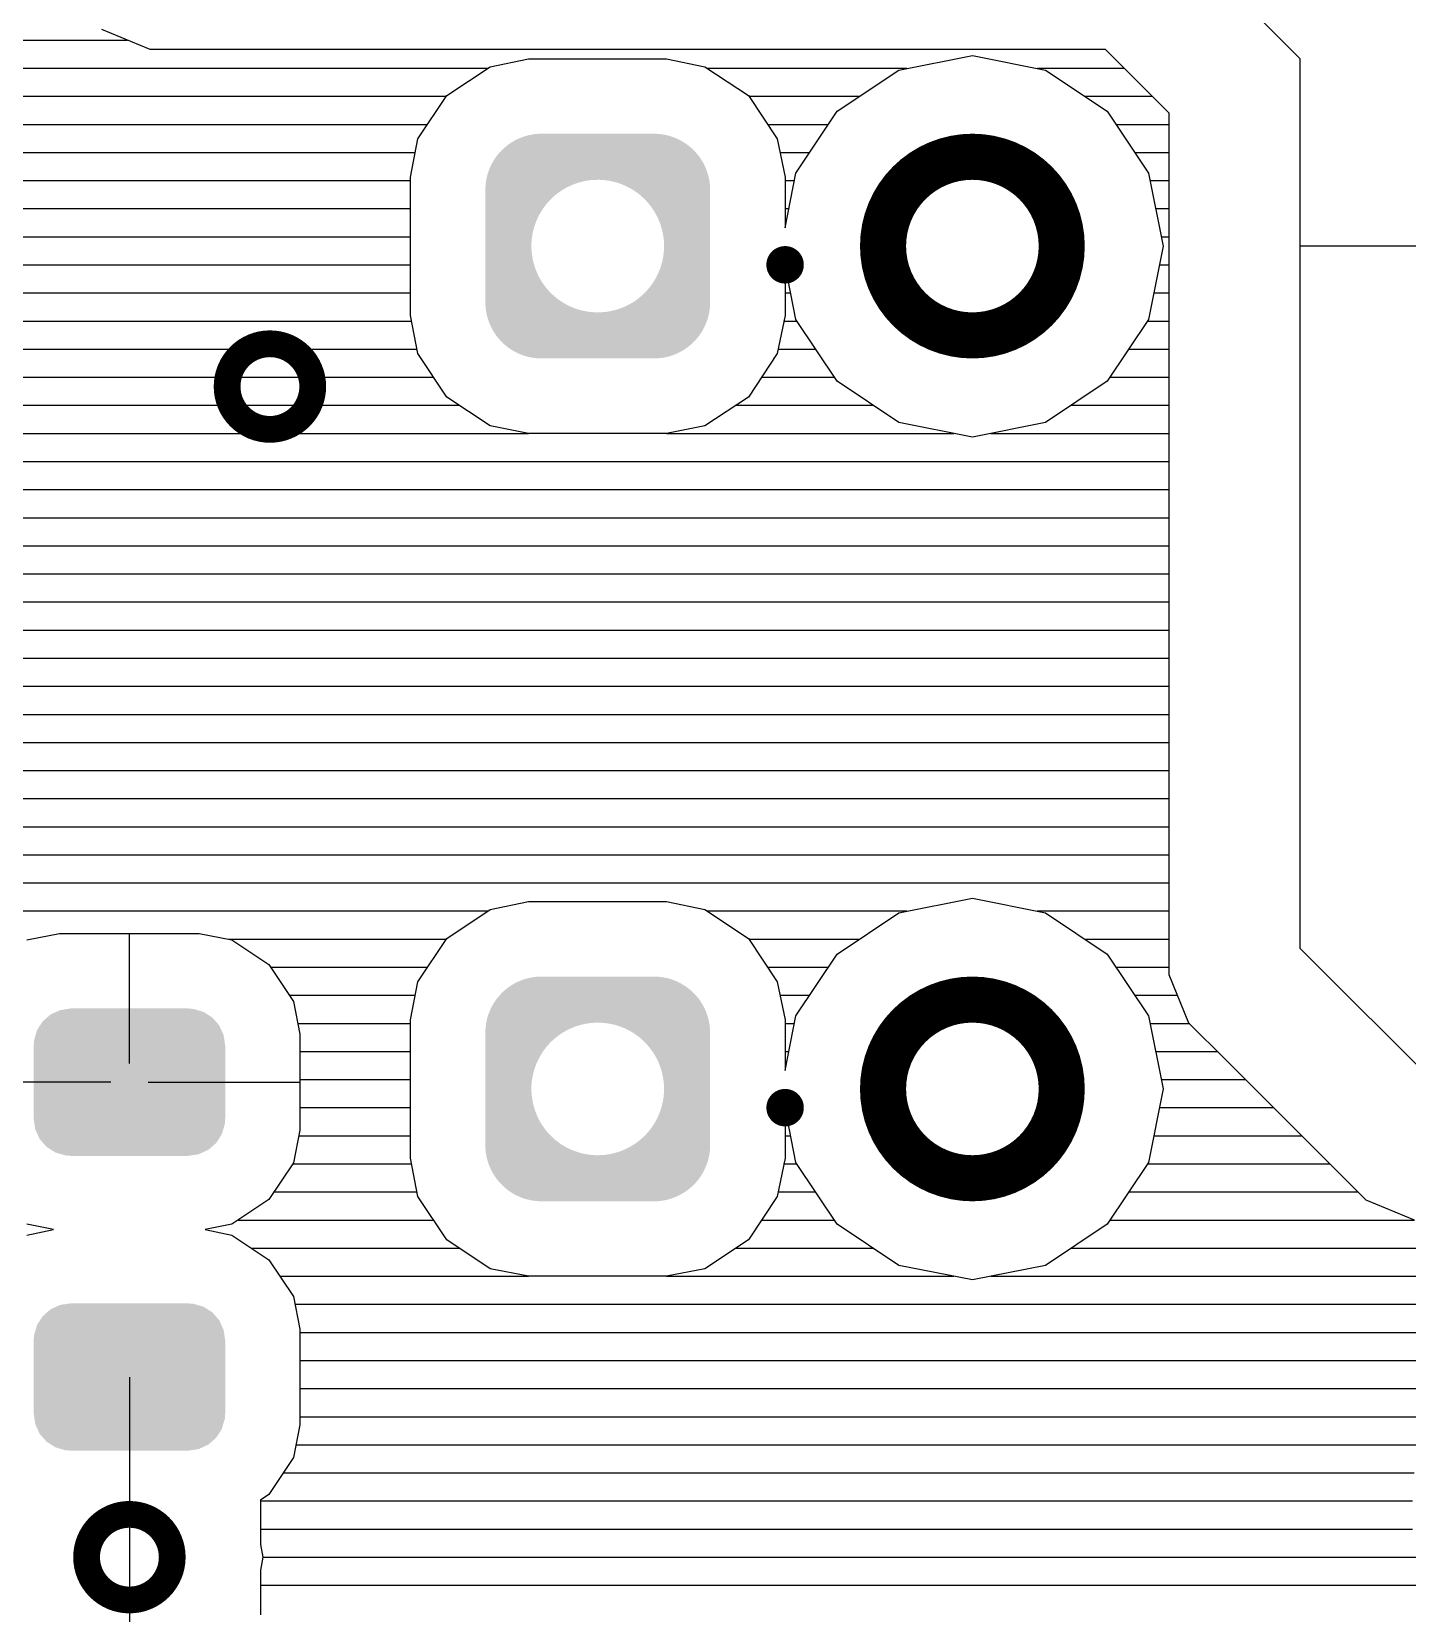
# Model space of a CAD drawing. Extents: x 295 to 953, y 10 to 290.
# Drawn here: x 707.42 to 726.08, y 168.93 to 190.38 of the extents above; entities that cross this region are included whole.
import ezdxf

# ---------------------------------------------------------------- set-up
doc = ezdxf.new("R2010")
doc.units = 0
doc.header["$LTSCALE"] = 5
doc.header["$MEASUREMENT"] = 0
doc.layers.get('0').update_dxf_attribs({"linetype": 'CONTINUOUS', "lineweight": 25})
doc.layers.add('130409_DV-DPH-A6_TOP', color=5, linetype='CONTINUOUS')

msp = doc.modelspace()

# ---------------------------------------------------------------- linework, layer by layer
for points, const_width in [([(718.966, 187.475, 1), (721.389, 187.475, 1)], 0.625), ([(717.511, 187.221, 1), (717.765, 187.221, 1)], 0.254), ([(710.072, 185.57, 1), (711.233, 185.57, 1)], 0.363), ([(718.966, 176.045, 1), (721.389, 176.045, 1)], 0.625), ([(717.511, 175.791, 1), (717.765, 175.791, 1)], 0.254), ([(708.167, 169.695, 1), (709.328, 169.695, 1)], 0.363)]:
    msp.add_lwpolyline(points, format="xyb", close=True, dxfattribs=dict(const_width=const_width))
for points in [[(714.144, 188.974), (714.17, 188.981), (716.053, 188.974), (716.023, 188.981)], [(714.17, 188.981), (714.2, 188.986), (716.023, 188.981), (715.998, 188.986)], [(714.2, 188.986), (714.225, 188.991), (715.998, 188.986), (715.967, 188.991)], [(714.225, 188.991), (714.256, 188.994), (715.967, 188.991), (715.943, 188.994)], [(714.256, 188.994), (714.28, 188.997), (715.943, 188.994), (715.908, 188.997)], [(714.28, 188.997), (714.321, 188.998), (715.908, 188.997), (715.888, 188.998)], [(714.321, 188.998), (714.336, 188.999), (715.888, 188.998), (715.86, 188.999)], [(713.769, 188.745), (713.787, 188.766), (716.427, 188.745), (716.407, 188.766)], [(713.787, 188.766), (713.807, 188.785), (716.407, 188.766), (716.389, 188.785)], [(713.807, 188.785), (713.827, 188.805), (716.389, 188.785), (716.367, 188.805)], [(713.827, 188.805), (713.849, 188.823), (716.367, 188.805), (716.347, 188.823)], [(713.849, 188.823), (713.87, 188.84), (716.347, 188.823), (716.324, 188.84)], [(713.87, 188.84), (713.893, 188.857), (716.324, 188.84), (716.303, 188.857)], [(713.893, 188.857), (713.915, 188.873), (716.303, 188.857), (716.279, 188.873)], [(713.915, 188.873), (713.939, 188.887), (716.279, 188.873), (716.257, 188.887)], [(713.939, 188.887), (713.963, 188.902), (716.257, 188.887), (716.231, 188.902)], [(713.963, 188.902), (713.988, 188.915), (716.231, 188.902), (716.208, 188.915)], [(713.988, 188.915), (714.012, 188.927), (716.208, 188.915), (716.182, 188.927)], [(714.012, 188.927), (714.039, 188.938), (716.182, 188.927), (716.158, 188.938)], [(714.039, 188.938), (714.063, 188.949), (716.158, 188.938), (716.13, 188.949)], [(714.063, 188.949), (714.091, 188.958), (716.13, 188.949), (716.106, 188.958)], [(714.091, 188.958), (714.116, 188.967), (716.106, 188.958), (716.077, 188.967)], [(714.116, 188.967), (714.144, 188.974), (716.077, 188.967), (716.053, 188.974)], [(713.634, 188.535), (713.646, 188.56), (716.56, 188.535), (716.55, 188.56)], [(713.646, 188.56), (713.658, 188.586), (716.55, 188.56), (716.537, 188.586)], [(713.658, 188.586), (713.672, 188.61), (716.537, 188.586), (716.524, 188.61)], [(713.672, 188.61), (713.685, 188.634), (716.524, 188.61), (716.509, 188.634)], [(713.685, 188.634), (713.701, 188.657), (716.509, 188.634), (716.495, 188.657)], [(713.701, 188.657), (713.716, 188.681), (716.495, 188.657), (716.479, 188.681)], [(713.716, 188.681), (713.733, 188.703), (716.479, 188.681), (716.463, 188.703)], [(713.733, 188.703), (713.75, 188.725), (716.463, 188.703), (716.444, 188.725)], [(713.75, 188.725), (713.769, 188.745), (716.444, 188.725), (716.427, 188.745)], [(713.58, 188.331), (713.582, 188.347), (714.822, 188.331), (714.88, 188.347)], [(713.582, 188.347), (713.584, 188.36), (714.88, 188.347), (714.939, 188.36)], [(713.584, 188.36), (713.585, 188.369), (714.939, 188.36), (714.999, 188.369)], [(713.585, 188.369), (713.586, 188.373), (714.999, 188.369), (715.059, 188.373)], [(713.586, 188.376), (713.592, 188.403), (716.608, 188.376), (716.603, 188.403)], [(713.586, 188.374), (713.586, 188.376), (716.609, 188.374), (716.608, 188.376)], [(713.586, 188.373), (713.586, 188.374), (715.059, 188.373), (715.12, 188.374)], [(713.592, 188.403), (713.598, 188.43), (716.603, 188.403), (716.596, 188.43)], [(713.598, 188.43), (713.606, 188.456), (716.596, 188.43), (716.589, 188.456)], [(713.606, 188.456), (713.614, 188.483), (716.589, 188.456), (716.58, 188.483)], [(713.614, 188.483), (713.624, 188.509), (716.58, 188.483), (716.571, 188.509)], [(713.624, 188.509), (713.634, 188.535), (716.571, 188.509), (716.56, 188.535)], [(715.18, 188.37), (715.12, 188.374), (716.609, 188.37), (716.609, 188.374)], [(715.24, 188.363), (715.18, 188.37), (716.611, 188.363), (716.609, 188.37)], [(715.299, 188.351), (715.24, 188.363), (716.613, 188.351), (716.611, 188.363)], [(715.312, 188.348), (715.299, 188.351), (716.613, 188.348), (716.613, 188.351)], [(715.358, 188.336), (715.312, 188.348), (716.615, 188.336), (716.613, 188.348)], [(715.415, 188.316), (715.358, 188.336), (716.617, 188.316), (716.615, 188.336)], [(713.574, 188.265), (713.576, 188.286), (714.669, 188.265), (714.71, 188.286)], [(713.574, 188.258), (713.574, 188.265), (714.656, 188.258), (714.669, 188.265)], [(713.574, 188.237), (713.574, 188.258), (714.621, 188.237), (714.656, 188.258)], [(713.574, 188.227), (713.574, 188.237), (714.604, 188.227), (714.621, 188.237)], [(713.574, 188.192), (713.574, 188.227), (714.555, 188.192), (714.604, 188.227)], [(713.574, 188.154), (713.574, 188.192), (714.508, 188.154), (714.555, 188.192)], [(713.574, 188.113), (713.574, 188.154), (714.464, 188.113), (714.508, 188.154)], [(713.576, 188.286), (713.577, 188.31), (714.71, 188.286), (714.765, 188.31)], [(713.577, 188.31), (713.578, 188.321), (714.765, 188.31), (714.794, 188.321)], [(713.578, 188.321), (713.58, 188.331), (714.794, 188.321), (714.822, 188.331)], [(715.471, 188.293), (715.415, 188.316), (716.619, 188.293), (716.617, 188.316)], [(715.472, 188.293), (715.471, 188.293), (716.62, 188.293), (716.619, 188.293)], [(715.525, 188.266), (715.472, 188.293), (716.62, 188.266), (716.62, 188.293)], [(715.575, 188.237), (715.525, 188.266), (716.622, 188.237), (716.62, 188.266)], [(715.577, 188.236), (715.575, 188.237), (716.622, 188.236), (716.622, 188.237)], [(715.627, 188.202), (715.577, 188.236), (716.622, 188.202), (716.622, 188.236)], [(715.675, 188.165), (715.627, 188.202), (716.622, 188.165), (716.622, 188.202)], [(715.72, 188.124), (715.675, 188.165), (716.622, 188.124), (716.622, 188.165)], [(715.762, 188.081), (715.72, 188.124), (716.622, 188.081), (716.622, 188.124)], [(713.574, 188.069), (713.574, 188.113), (714.422, 188.069), (714.464, 188.113)], [(713.574, 188.022), (713.574, 188.069), (714.384, 188.022), (714.422, 188.069)], [(713.574, 187.973), (713.574, 188.022), (714.349, 187.973), (714.384, 188.022)], [(713.574, 187.921), (713.574, 187.973), (714.317, 187.921), (714.349, 187.973)], [(713.574, 187.868), (713.574, 187.921), (714.289, 187.868), (714.317, 187.921)], [(715.801, 188.035), (715.762, 188.081), (716.622, 188.035), (716.622, 188.081)], [(715.837, 187.986), (715.801, 188.035), (716.622, 187.986), (716.622, 188.035)], [(715.87, 187.936), (715.837, 187.986), (716.622, 187.936), (716.622, 187.986)], [(715.899, 187.883), (715.87, 187.936), (716.622, 187.883), (716.622, 187.936)], [(713.574, 187.813), (713.574, 187.868), (714.264, 187.813), (714.289, 187.868)], [(713.574, 187.756), (713.574, 187.813), (714.243, 187.756), (714.264, 187.813)], [(713.574, 187.698), (713.574, 187.756), (714.226, 187.698), (714.243, 187.756)], [(713.574, 187.639), (713.574, 187.698), (714.213, 187.639), (714.226, 187.698)], [(715.925, 187.828), (715.899, 187.883), (716.622, 187.828), (716.622, 187.883)], [(715.946, 187.772), (715.925, 187.828), (716.622, 187.772), (716.622, 187.828)], [(715.964, 187.714), (715.946, 187.772), (716.622, 187.714), (716.622, 187.772)], [(715.978, 187.655), (715.964, 187.714), (716.622, 187.655), (716.622, 187.714)], [(713.574, 187.579), (713.574, 187.639), (714.204, 187.579), (714.213, 187.639)], [(713.574, 187.519), (713.574, 187.579), (714.199, 187.519), (714.204, 187.579)], [(713.574, 187.475), (713.574, 187.519), (714.198, 187.475), (714.199, 187.519)], [(715.989, 187.596), (715.978, 187.655), (716.622, 187.596), (716.622, 187.655)], [(715.995, 187.535), (715.989, 187.596), (716.622, 187.535), (716.622, 187.596)], [(715.997, 187.475), (715.995, 187.535), (716.622, 187.475), (716.622, 187.535)], [(713.574, 187.415), (713.574, 187.475), (714.2, 187.415), (714.198, 187.475)], [(713.574, 187.354), (713.574, 187.415), (714.207, 187.354), (714.2, 187.415)], [(713.574, 187.295), (713.574, 187.354), (714.217, 187.295), (714.207, 187.354)], [(713.574, 187.236), (713.574, 187.295), (714.231, 187.236), (714.217, 187.295)], [(715.969, 187.252), (715.982, 187.311), (716.622, 187.252), (716.622, 187.311)], [(715.982, 187.311), (715.991, 187.371), (716.622, 187.311), (716.622, 187.371)], [(715.991, 187.371), (715.996, 187.431), (716.622, 187.371), (716.622, 187.431)], [(715.996, 187.431), (715.997, 187.475), (716.622, 187.431), (716.622, 187.475)], [(713.574, 187.178), (713.574, 187.236), (714.249, 187.178), (714.231, 187.236)], [(713.574, 187.122), (713.574, 187.178), (714.271, 187.122), (714.249, 187.178)], [(713.574, 187.067), (713.574, 187.122), (714.296, 187.067), (714.271, 187.122)], [(713.574, 187.014), (713.574, 187.067), (714.325, 187.014), (714.296, 187.067)], [(715.878, 187.029), (715.906, 187.082), (716.622, 187.029), (716.622, 187.082)], [(715.906, 187.082), (715.931, 187.137), (716.622, 187.082), (716.622, 187.137)], [(715.931, 187.137), (715.952, 187.194), (716.622, 187.137), (716.622, 187.194)], [(715.952, 187.194), (715.969, 187.252), (716.622, 187.194), (716.622, 187.252)], [(713.574, 186.964), (713.574, 187.014), (714.358, 186.964), (714.325, 187.014)], [(713.574, 186.915), (713.574, 186.964), (714.394, 186.915), (714.358, 186.964)], [(713.574, 186.869), (713.574, 186.915), (714.433, 186.869), (714.394, 186.915)], [(713.574, 186.826), (713.574, 186.869), (714.475, 186.826), (714.433, 186.869)], [(715.687, 186.796), (715.731, 186.837), (716.622, 186.796), (716.622, 186.837)], [(715.731, 186.837), (715.773, 186.881), (716.622, 186.837), (716.622, 186.881)], [(715.773, 186.881), (715.811, 186.928), (716.622, 186.881), (716.622, 186.928)], [(715.811, 186.928), (715.846, 186.977), (716.622, 186.928), (716.622, 186.977)], [(715.846, 186.977), (715.878, 187.029), (716.622, 186.977), (716.622, 187.029)], [(713.574, 186.785), (713.574, 186.826), (714.521, 186.785), (714.475, 186.826)], [(713.574, 186.748), (713.574, 186.785), (714.568, 186.748), (714.521, 186.785)], [(713.574, 186.714), (713.574, 186.748), (714.618, 186.714), (714.568, 186.748)], [(713.574, 186.713), (713.574, 186.714), (714.62, 186.713), (714.618, 186.714)], [(713.575, 186.684), (713.574, 186.713), (714.67, 186.684), (714.62, 186.713)], [(713.576, 186.657), (713.575, 186.684), (714.723, 186.657), (714.67, 186.684)], [(713.578, 186.634), (713.576, 186.657), (714.78, 186.634), (714.724, 186.657)], [(713.576, 186.657), (713.576, 186.657), (714.724, 186.657), (714.723, 186.657)], [(713.58, 186.614), (713.578, 186.634), (714.838, 186.614), (714.78, 186.634)], [(715.315, 186.603), (715.373, 186.619), (716.613, 186.603), (716.615, 186.619)], [(715.373, 186.619), (715.401, 186.629), (716.615, 186.619), (716.617, 186.629)], [(715.401, 186.629), (715.43, 186.64), (716.617, 186.629), (716.618, 186.64)], [(715.43, 186.64), (715.486, 186.664), (716.618, 186.64), (716.619, 186.664)], [(715.486, 186.664), (715.526, 186.685), (716.619, 186.664), (716.621, 186.685)], [(715.526, 186.685), (715.539, 186.692), (716.621, 186.685), (716.621, 186.692)], [(715.539, 186.692), (715.574, 186.713), (716.621, 186.692), (716.622, 186.713)], [(715.574, 186.713), (715.591, 186.723), (716.622, 186.713), (716.622, 186.723)], [(715.591, 186.723), (715.64, 186.758), (716.622, 186.723), (716.622, 186.758)], [(715.64, 186.758), (715.687, 186.796), (716.622, 186.758), (716.622, 186.796)], [(713.582, 186.602), (713.58, 186.614), (714.883, 186.602), (714.838, 186.614)], [(713.582, 186.599), (713.582, 186.602), (714.896, 186.599), (714.883, 186.602)], [(713.584, 186.587), (713.582, 186.599), (714.955, 186.587), (714.896, 186.599)], [(713.586, 186.58), (713.584, 186.587), (715.015, 186.58), (714.955, 186.587)], [(713.586, 186.576), (713.586, 186.58), (715.076, 186.576), (715.015, 186.58)], [(713.587, 186.574), (713.586, 186.576), (716.609, 186.574), (716.609, 186.576)], [(713.592, 186.547), (713.587, 186.574), (716.603, 186.547), (716.609, 186.574)], [(713.599, 186.52), (713.592, 186.547), (716.597, 186.52), (716.603, 186.547)], [(713.606, 186.494), (713.599, 186.52), (716.589, 186.494), (716.597, 186.52)], [(713.615, 186.467), (713.606, 186.494), (716.581, 186.467), (716.589, 186.494)], [(713.624, 186.441), (713.615, 186.467), (716.571, 186.441), (716.581, 186.467)], [(713.635, 186.415), (713.624, 186.441), (716.561, 186.415), (716.571, 186.441)], [(713.646, 186.39), (713.635, 186.415), (716.549, 186.39), (716.561, 186.415)], [(715.076, 186.576), (715.136, 186.577), (716.609, 186.576), (716.609, 186.577)], [(715.136, 186.577), (715.196, 186.581), (716.609, 186.577), (716.61, 186.581)], [(715.196, 186.581), (715.256, 186.59), (716.61, 186.581), (716.611, 186.59)], [(715.256, 186.59), (715.315, 186.603), (716.611, 186.59), (716.613, 186.603)], [(713.659, 186.364), (713.646, 186.39), (716.537, 186.364), (716.549, 186.39)], [(713.671, 186.34), (713.659, 186.364), (716.524, 186.34), (716.537, 186.364)], [(713.686, 186.316), (713.671, 186.34), (716.51, 186.316), (716.524, 186.34)], [(713.7, 186.293), (713.686, 186.316), (716.495, 186.293), (716.51, 186.316)], [(713.717, 186.269), (713.7, 186.293), (716.479, 186.269), (716.495, 186.293)], [(713.732, 186.247), (713.717, 186.269), (716.462, 186.247), (716.479, 186.269)], [(713.751, 186.225), (713.732, 186.247), (716.445, 186.225), (716.462, 186.247)], [(713.768, 186.205), (713.751, 186.225), (716.427, 186.205), (716.445, 186.225)], [(713.788, 186.184), (713.768, 186.205), (716.408, 186.184), (716.427, 186.205)], [(713.807, 186.165), (713.788, 186.184), (716.388, 186.165), (716.408, 186.184)], [(713.828, 186.145), (713.807, 186.165), (716.368, 186.145), (716.388, 186.165)], [(713.848, 186.127), (713.828, 186.145), (716.346, 186.127), (716.368, 186.145)], [(713.871, 186.11), (713.848, 186.127), (716.325, 186.11), (716.346, 186.127)], [(713.892, 186.093), (713.871, 186.11), (716.302, 186.093), (716.325, 186.11)], [(713.916, 186.077), (713.892, 186.093), (716.28, 186.077), (716.302, 186.093)], [(713.938, 186.063), (713.916, 186.077), (716.256, 186.063), (716.28, 186.077)], [(713.964, 186.048), (713.938, 186.063), (716.232, 186.048), (716.256, 186.063)], [(713.987, 186.035), (713.964, 186.048), (716.207, 186.035), (716.232, 186.048)], [(714.013, 186.023), (713.987, 186.035), (716.183, 186.023), (716.207, 186.035)], [(714.037, 186.012), (714.013, 186.023), (716.157, 186.012), (716.183, 186.023)], [(714.065, 186.001), (714.037, 186.012), (716.132, 186.001), (716.157, 186.012)], [(714.089, 185.992), (714.065, 186.001), (716.104, 185.992), (716.132, 186.001)], [(714.118, 185.983), (714.089, 185.992), (716.079, 185.983), (716.104, 185.992)], [(714.142, 185.976), (714.118, 185.983), (716.051, 185.976), (716.079, 185.983)], [(714.172, 185.969), (714.142, 185.976), (716.025, 185.969), (716.051, 185.976)], [(714.197, 185.964), (714.172, 185.969), (715.996, 185.964), (716.025, 185.969)], [(714.228, 185.959), (714.197, 185.964), (715.97, 185.959), (715.996, 185.964)], [(714.252, 185.956), (714.228, 185.959), (715.939, 185.956), (715.97, 185.959)], [(714.287, 185.953), (714.252, 185.956), (715.915, 185.953), (715.939, 185.956)], [(714.307, 185.952), (714.287, 185.953), (715.874, 185.952), (715.915, 185.953)], [(714.336, 185.951), (714.307, 185.952), (715.86, 185.951), (715.874, 185.952)], [(713.849, 177.393), (713.87, 177.41), (716.347, 177.393), (716.324, 177.41)], [(713.87, 177.41), (713.893, 177.427), (716.324, 177.41), (716.303, 177.427)], [(713.893, 177.427), (713.915, 177.443), (716.303, 177.427), (716.279, 177.443)], [(713.915, 177.443), (713.939, 177.457), (716.279, 177.443), (716.257, 177.457)], [(713.939, 177.457), (713.963, 177.472), (716.257, 177.457), (716.231, 177.472)], [(713.963, 177.472), (713.988, 177.485), (716.231, 177.472), (716.208, 177.485)], [(713.988, 177.485), (714.012, 177.497), (716.208, 177.485), (716.182, 177.497)], [(714.012, 177.497), (714.039, 177.508), (716.182, 177.497), (716.158, 177.508)], [(714.039, 177.508), (714.063, 177.519), (716.158, 177.508), (716.13, 177.519)], [(714.063, 177.519), (714.091, 177.528), (716.13, 177.519), (716.106, 177.528)], [(714.091, 177.528), (714.116, 177.537), (716.106, 177.528), (716.077, 177.537)], [(714.116, 177.537), (714.144, 177.544), (716.077, 177.537), (716.053, 177.544)], [(714.144, 177.544), (714.17, 177.551), (716.053, 177.544), (716.023, 177.551)], [(714.17, 177.551), (714.2, 177.556), (716.023, 177.551), (715.998, 177.556)], [(714.2, 177.556), (714.225, 177.561), (715.998, 177.556), (715.967, 177.561)], [(714.225, 177.561), (714.256, 177.564), (715.967, 177.561), (715.943, 177.564)], [(714.256, 177.564), (714.28, 177.567), (715.943, 177.564), (715.908, 177.567)], [(714.28, 177.567), (714.321, 177.568), (715.908, 177.567), (715.888, 177.568)], [(714.321, 177.568), (714.336, 177.569), (715.888, 177.568), (715.86, 177.569)], [(713.658, 177.156), (713.672, 177.18), (716.537, 177.156), (716.524, 177.18)], [(713.672, 177.18), (713.685, 177.204), (716.524, 177.18), (716.509, 177.204)], [(713.685, 177.204), (713.701, 177.227), (716.509, 177.204), (716.495, 177.227)], [(713.701, 177.227), (713.716, 177.251), (716.495, 177.227), (716.479, 177.251)], [(713.716, 177.251), (713.733, 177.273), (716.479, 177.251), (716.463, 177.273)], [(713.733, 177.273), (713.75, 177.295), (716.463, 177.273), (716.444, 177.295)], [(713.75, 177.295), (713.769, 177.315), (716.444, 177.295), (716.427, 177.315)], [(713.769, 177.315), (713.787, 177.336), (716.427, 177.315), (716.407, 177.336)], [(713.787, 177.336), (713.807, 177.355), (716.407, 177.336), (716.389, 177.355)], [(713.807, 177.355), (713.827, 177.375), (716.389, 177.355), (716.367, 177.375)], [(713.827, 177.375), (713.849, 177.393), (716.367, 177.375), (716.347, 177.393)], [(707.571, 176.96), (707.632, 177.014), (709.918, 176.96), (709.871, 177.014)], [(707.632, 177.014), (707.678, 177.054), (709.871, 177.014), (709.808, 177.054)], [(707.678, 177.054), (707.756, 177.09), (709.808, 177.054), (709.751, 177.09)], [(707.756, 177.09), (707.807, 177.113), (709.751, 177.09), (709.67, 177.113)], [(707.807, 177.113), (707.915, 177.13), (709.67, 177.113), (709.614, 177.13)], [(707.915, 177.13), (707.947, 177.134), (709.614, 177.13), (709.548, 177.134)], [(707.947, 177.134), (707.947, 177.137), (709.548, 177.134), (709.548, 177.137)], [(713.586, 176.946), (713.592, 176.973), (716.608, 176.946), (716.603, 176.973)], [(713.592, 176.973), (713.598, 177), (716.603, 176.973), (716.596, 177)], [(713.598, 177), (713.606, 177.026), (716.596, 177), (716.589, 177.026)], [(713.606, 177.026), (713.614, 177.053), (716.589, 177.026), (716.58, 177.053)], [(713.614, 177.053), (713.624, 177.079), (716.58, 177.053), (716.571, 177.079)], [(713.624, 177.079), (713.634, 177.105), (716.571, 177.079), (716.56, 177.105)], [(713.634, 177.105), (713.646, 177.13), (716.56, 177.105), (716.55, 177.13)], [(713.646, 177.13), (713.658, 177.156), (716.55, 177.13), (716.537, 177.156)], [(707.454, 176.704), (707.476, 176.777), (710.036, 176.704), (710.024, 176.777)], [(707.476, 176.777), (707.494, 176.84), (710.024, 176.777), (709.995, 176.84)], [(707.494, 176.84), (707.536, 176.907), (709.995, 176.84), (709.965, 176.907)], [(707.536, 176.907), (707.571, 176.96), (709.965, 176.907), (709.918, 176.96)], [(713.574, 176.835), (713.576, 176.856), (714.669, 176.835), (714.71, 176.856)], [(713.574, 176.828), (713.574, 176.835), (714.656, 176.828), (714.669, 176.835)], [(713.574, 176.807), (713.574, 176.828), (714.621, 176.807), (714.656, 176.828)], [(713.574, 176.797), (713.574, 176.807), (714.604, 176.797), (714.621, 176.807)], [(713.574, 176.762), (713.574, 176.797), (714.555, 176.762), (714.604, 176.797)], [(713.574, 176.724), (713.574, 176.762), (714.508, 176.724), (714.555, 176.762)], [(713.576, 176.856), (713.577, 176.88), (714.71, 176.856), (714.765, 176.88)], [(713.577, 176.88), (713.578, 176.891), (714.765, 176.88), (714.794, 176.891)], [(713.578, 176.891), (713.58, 176.901), (714.794, 176.891), (714.822, 176.901)], [(713.58, 176.901), (713.582, 176.917), (714.822, 176.901), (714.88, 176.917)], [(713.582, 176.917), (713.584, 176.93), (714.88, 176.917), (714.939, 176.93)], [(713.584, 176.93), (713.585, 176.939), (714.939, 176.93), (714.999, 176.939)], [(713.585, 176.939), (713.586, 176.943), (714.999, 176.939), (715.059, 176.943)], [(713.586, 176.944), (713.586, 176.946), (716.609, 176.944), (716.608, 176.946)], [(713.586, 176.943), (713.586, 176.944), (715.059, 176.943), (715.12, 176.944)], [(715.18, 176.94), (715.12, 176.944), (716.609, 176.94), (716.609, 176.944)], [(715.24, 176.933), (715.18, 176.94), (716.611, 176.933), (716.609, 176.94)], [(715.299, 176.921), (715.24, 176.933), (716.613, 176.921), (716.611, 176.933)], [(715.312, 176.918), (715.299, 176.921), (716.613, 176.918), (716.613, 176.921)], [(715.358, 176.906), (715.312, 176.918), (716.615, 176.906), (716.613, 176.918)], [(715.415, 176.886), (715.358, 176.906), (716.617, 176.886), (716.615, 176.906)], [(715.471, 176.863), (715.415, 176.886), (716.619, 176.863), (716.617, 176.886)], [(715.472, 176.863), (715.471, 176.863), (716.62, 176.863), (716.619, 176.863)], [(715.525, 176.836), (715.472, 176.863), (716.62, 176.836), (716.62, 176.863)], [(715.575, 176.807), (715.525, 176.836), (716.622, 176.807), (716.62, 176.836)], [(715.577, 176.806), (715.575, 176.807), (716.622, 176.806), (716.622, 176.807)], [(715.627, 176.772), (715.577, 176.806), (716.622, 176.772), (716.622, 176.806)], [(715.675, 176.735), (715.627, 176.772), (716.622, 176.735), (716.622, 176.772)], [(707.447, 175.636), (707.447, 176.637), (710.048, 175.636), (710.048, 176.637)], [(707.45, 176.637), (707.454, 176.704), (710.045, 176.637), (710.036, 176.704)], [(713.574, 176.683), (713.574, 176.724), (714.464, 176.683), (714.508, 176.724)], [(713.574, 176.639), (713.574, 176.683), (714.422, 176.639), (714.464, 176.683)], [(713.574, 176.592), (713.574, 176.639), (714.384, 176.592), (714.422, 176.639)], [(713.574, 176.543), (713.574, 176.592), (714.349, 176.543), (714.384, 176.592)], [(713.574, 176.491), (713.574, 176.543), (714.317, 176.491), (714.349, 176.543)], [(715.72, 176.694), (715.675, 176.735), (716.622, 176.694), (716.622, 176.735)], [(715.762, 176.651), (715.72, 176.694), (716.622, 176.651), (716.622, 176.694)], [(715.801, 176.605), (715.762, 176.651), (716.622, 176.605), (716.622, 176.651)], [(715.837, 176.556), (715.801, 176.605), (716.622, 176.556), (716.622, 176.605)], [(715.87, 176.506), (715.837, 176.556), (716.622, 176.506), (716.622, 176.556)], [(713.574, 176.438), (713.574, 176.491), (714.289, 176.438), (714.317, 176.491)], [(713.574, 176.383), (713.574, 176.438), (714.264, 176.383), (714.289, 176.438)], [(713.574, 176.326), (713.574, 176.383), (714.243, 176.326), (714.264, 176.383)], [(713.574, 176.268), (713.574, 176.326), (714.226, 176.268), (714.243, 176.326)], [(715.899, 176.453), (715.87, 176.506), (716.622, 176.453), (716.622, 176.506)], [(715.925, 176.398), (715.899, 176.453), (716.622, 176.398), (716.622, 176.453)], [(715.946, 176.342), (715.925, 176.398), (716.622, 176.342), (716.622, 176.398)], [(715.964, 176.284), (715.946, 176.342), (716.622, 176.284), (716.622, 176.342)], [(713.574, 176.209), (713.574, 176.268), (714.213, 176.209), (714.226, 176.268)], [(713.574, 176.149), (713.574, 176.209), (714.204, 176.149), (714.213, 176.209)], [(713.574, 176.089), (713.574, 176.149), (714.199, 176.089), (714.204, 176.149)], [(715.978, 176.225), (715.964, 176.284), (716.622, 176.225), (716.622, 176.284)], [(715.989, 176.166), (715.978, 176.225), (716.622, 176.166), (716.622, 176.225)], [(715.995, 176.105), (715.989, 176.166), (716.622, 176.105), (716.622, 176.166)], [(713.574, 176.045), (713.574, 176.089), (714.198, 176.045), (714.199, 176.089)], [(713.574, 175.985), (713.574, 176.045), (714.2, 175.985), (714.198, 176.045)], [(713.574, 175.924), (713.574, 175.985), (714.207, 175.924), (714.2, 175.985)], [(713.574, 175.865), (713.574, 175.924), (714.217, 175.865), (714.207, 175.924)], [(715.982, 175.881), (715.991, 175.941), (716.622, 175.881), (716.622, 175.941)], [(715.991, 175.941), (715.996, 176.001), (716.622, 175.941), (716.622, 176.001)], [(715.997, 176.045), (715.995, 176.105), (716.622, 176.045), (716.622, 176.105)], [(715.996, 176.001), (715.997, 176.045), (716.622, 176.001), (716.622, 176.045)], [(713.574, 175.806), (713.574, 175.865), (714.231, 175.806), (714.217, 175.865)], [(713.574, 175.748), (713.574, 175.806), (714.249, 175.748), (714.231, 175.806)], [(713.574, 175.692), (713.574, 175.748), (714.271, 175.692), (714.249, 175.748)], [(713.574, 175.637), (713.574, 175.692), (714.296, 175.637), (714.271, 175.692)], [(715.906, 175.652), (715.931, 175.707), (716.622, 175.652), (716.622, 175.707)], [(715.931, 175.707), (715.952, 175.764), (716.622, 175.707), (716.622, 175.764)], [(715.952, 175.764), (715.969, 175.822), (716.622, 175.764), (716.622, 175.822)], [(715.969, 175.822), (715.982, 175.881), (716.622, 175.822), (716.622, 175.881)], [(707.46, 175.569), (707.45, 175.636), (710.041, 175.569), (710.045, 175.636)], [(707.471, 175.495), (707.46, 175.569), (710.019, 175.495), (710.041, 175.569)], [(707.5, 175.433), (707.471, 175.495), (710.001, 175.433), (710.019, 175.495)], [(713.574, 175.584), (713.574, 175.637), (714.325, 175.584), (714.296, 175.637)], [(713.574, 175.534), (713.574, 175.584), (714.358, 175.534), (714.325, 175.584)], [(713.574, 175.485), (713.574, 175.534), (714.394, 175.485), (714.358, 175.534)], [(713.574, 175.439), (713.574, 175.485), (714.433, 175.439), (714.394, 175.485)], [(715.773, 175.451), (715.811, 175.498), (716.622, 175.451), (716.622, 175.498)], [(715.811, 175.498), (715.846, 175.547), (716.622, 175.498), (716.622, 175.547)], [(715.846, 175.547), (715.878, 175.599), (716.622, 175.547), (716.622, 175.599)], [(715.878, 175.599), (715.906, 175.652), (716.622, 175.599), (716.622, 175.652)], [(707.53, 175.366), (707.5, 175.433), (709.959, 175.366), (710.001, 175.433)], [(707.577, 175.313), (707.53, 175.366), (709.925, 175.313), (709.959, 175.366)], [(707.624, 175.259), (707.577, 175.313), (709.863, 175.259), (709.925, 175.313)], [(707.687, 175.219), (707.624, 175.259), (709.817, 175.219), (709.863, 175.259)], [(713.574, 175.396), (713.574, 175.439), (714.475, 175.396), (714.433, 175.439)], [(713.574, 175.355), (713.574, 175.396), (714.521, 175.355), (714.475, 175.396)], [(713.574, 175.318), (713.574, 175.355), (714.568, 175.318), (714.521, 175.355)], [(713.574, 175.284), (713.574, 175.318), (714.618, 175.284), (714.568, 175.318)], [(713.574, 175.283), (713.574, 175.284), (714.62, 175.283), (714.618, 175.284)], [(713.575, 175.254), (713.574, 175.283), (714.67, 175.254), (714.62, 175.283)], [(713.576, 175.227), (713.575, 175.254), (714.723, 175.227), (714.67, 175.254)], [(715.486, 175.234), (715.526, 175.255), (716.619, 175.234), (716.621, 175.255)], [(715.526, 175.255), (715.539, 175.262), (716.621, 175.255), (716.621, 175.262)], [(715.539, 175.262), (715.574, 175.283), (716.621, 175.262), (716.622, 175.283)], [(715.574, 175.283), (715.591, 175.293), (716.622, 175.283), (716.622, 175.293)], [(715.591, 175.293), (715.64, 175.328), (716.622, 175.293), (716.622, 175.328)], [(715.64, 175.328), (715.687, 175.366), (716.622, 175.328), (716.622, 175.366)], [(715.687, 175.366), (715.731, 175.407), (716.622, 175.366), (716.622, 175.407)], [(715.731, 175.407), (715.773, 175.451), (716.622, 175.407), (716.622, 175.451)], [(707.744, 175.183), (707.687, 175.219), (709.739, 175.183), (709.817, 175.219)], [(707.825, 175.159), (707.744, 175.183), (709.688, 175.159), (709.739, 175.183)], [(707.881, 175.143), (707.825, 175.159), (709.58, 175.143), (709.688, 175.159)], [(707.947, 175.139), (707.881, 175.143), (709.548, 175.139), (709.58, 175.143)], [(707.947, 175.136), (707.947, 175.139), (709.548, 175.136), (709.548, 175.139)], [(713.578, 175.204), (713.576, 175.227), (714.78, 175.204), (714.724, 175.227)], [(713.576, 175.227), (713.576, 175.227), (714.724, 175.227), (714.723, 175.227)], [(713.58, 175.184), (713.578, 175.204), (714.838, 175.184), (714.78, 175.204)], [(713.582, 175.172), (713.58, 175.184), (714.883, 175.172), (714.838, 175.184)], [(713.582, 175.169), (713.582, 175.172), (714.896, 175.169), (714.883, 175.172)], [(713.584, 175.157), (713.582, 175.169), (714.955, 175.157), (714.896, 175.169)], [(713.586, 175.15), (713.584, 175.157), (715.015, 175.15), (714.955, 175.157)], [(713.586, 175.146), (713.586, 175.15), (715.076, 175.146), (715.015, 175.15)], [(713.587, 175.144), (713.586, 175.146), (716.609, 175.144), (716.609, 175.146)], [(713.592, 175.117), (713.587, 175.144), (716.603, 175.117), (716.609, 175.144)], [(713.599, 175.09), (713.592, 175.117), (716.597, 175.09), (716.603, 175.117)], [(713.606, 175.064), (713.599, 175.09), (716.589, 175.064), (716.597, 175.09)], [(713.615, 175.037), (713.606, 175.064), (716.581, 175.037), (716.589, 175.064)], [(713.624, 175.011), (713.615, 175.037), (716.571, 175.011), (716.581, 175.037)], [(715.076, 175.146), (715.136, 175.147), (716.609, 175.146), (716.609, 175.147)], [(715.136, 175.147), (715.196, 175.151), (716.609, 175.147), (716.61, 175.151)], [(715.196, 175.151), (715.256, 175.16), (716.61, 175.151), (716.611, 175.16)], [(715.256, 175.16), (715.315, 175.173), (716.611, 175.16), (716.613, 175.173)], [(715.315, 175.173), (715.373, 175.189), (716.613, 175.173), (716.615, 175.189)], [(715.373, 175.189), (715.401, 175.199), (716.615, 175.189), (716.617, 175.199)], [(715.401, 175.199), (715.43, 175.21), (716.617, 175.199), (716.618, 175.21)], [(715.43, 175.21), (715.486, 175.234), (716.618, 175.21), (716.619, 175.234)], [(713.635, 174.985), (713.624, 175.011), (716.561, 174.985), (716.571, 175.011)], [(713.646, 174.96), (713.635, 174.985), (716.549, 174.96), (716.561, 174.985)], [(713.659, 174.934), (713.646, 174.96), (716.537, 174.934), (716.549, 174.96)], [(713.671, 174.91), (713.659, 174.934), (716.524, 174.91), (716.537, 174.934)], [(713.686, 174.886), (713.671, 174.91), (716.51, 174.886), (716.524, 174.91)], [(713.7, 174.863), (713.686, 174.886), (716.495, 174.863), (716.51, 174.886)], [(713.717, 174.839), (713.7, 174.863), (716.479, 174.839), (716.495, 174.863)], [(713.732, 174.817), (713.717, 174.839), (716.462, 174.817), (716.479, 174.839)], [(713.751, 174.795), (713.732, 174.817), (716.445, 174.795), (716.462, 174.817)], [(713.768, 174.775), (713.751, 174.795), (716.427, 174.775), (716.445, 174.795)], [(713.788, 174.754), (713.768, 174.775), (716.408, 174.754), (716.427, 174.775)], [(713.807, 174.735), (713.788, 174.754), (716.388, 174.735), (716.408, 174.754)], [(713.828, 174.715), (713.807, 174.735), (716.368, 174.715), (716.388, 174.735)], [(713.848, 174.697), (713.828, 174.715), (716.346, 174.697), (716.368, 174.715)], [(713.871, 174.68), (713.848, 174.697), (716.325, 174.68), (716.346, 174.697)], [(713.892, 174.663), (713.871, 174.68), (716.302, 174.663), (716.325, 174.68)], [(713.916, 174.647), (713.892, 174.663), (716.28, 174.647), (716.302, 174.663)], [(713.938, 174.633), (713.916, 174.647), (716.256, 174.633), (716.28, 174.647)], [(713.964, 174.618), (713.938, 174.633), (716.232, 174.618), (716.256, 174.633)], [(713.987, 174.605), (713.964, 174.618), (716.207, 174.605), (716.232, 174.618)], [(714.013, 174.593), (713.987, 174.605), (716.183, 174.593), (716.207, 174.605)], [(714.037, 174.582), (714.013, 174.593), (716.157, 174.582), (716.183, 174.593)], [(714.065, 174.571), (714.037, 174.582), (716.132, 174.571), (716.157, 174.582)], [(714.089, 174.562), (714.065, 174.571), (716.104, 174.562), (716.132, 174.571)], [(714.118, 174.553), (714.089, 174.562), (716.079, 174.553), (716.104, 174.562)], [(714.142, 174.546), (714.118, 174.553), (716.051, 174.546), (716.079, 174.553)], [(714.172, 174.539), (714.142, 174.546), (716.025, 174.539), (716.051, 174.546)], [(714.197, 174.534), (714.172, 174.539), (715.996, 174.534), (716.025, 174.539)], [(714.228, 174.529), (714.197, 174.534), (715.97, 174.529), (715.996, 174.534)], [(714.252, 174.526), (714.228, 174.529), (715.939, 174.526), (715.97, 174.529)], [(714.287, 174.523), (714.252, 174.526), (715.915, 174.523), (715.939, 174.526)], [(714.307, 174.522), (714.287, 174.523), (715.874, 174.522), (715.915, 174.523)], [(714.336, 174.521), (714.307, 174.522), (715.86, 174.521), (715.874, 174.522)], [(707.756, 173.092), (707.807, 173.115), (709.751, 173.092), (709.67, 173.115)], [(707.807, 173.115), (707.915, 173.132), (709.67, 173.115), (709.614, 173.132)], [(707.915, 173.132), (707.947, 173.136), (709.614, 173.132), (709.548, 173.136)], [(707.947, 173.136), (707.947, 173.139), (709.548, 173.136), (709.548, 173.139)], [(707.494, 172.842), (707.536, 172.909), (709.995, 172.842), (709.965, 172.909)], [(707.536, 172.909), (707.571, 172.962), (709.965, 172.909), (709.918, 172.962)], [(707.571, 172.962), (707.632, 173.016), (709.918, 172.962), (709.871, 173.016)], [(707.632, 173.016), (707.678, 173.056), (709.871, 173.016), (709.808, 173.056)], [(707.678, 173.056), (707.756, 173.092), (709.808, 173.056), (709.751, 173.092)], [(707.45, 172.639), (707.454, 172.706), (710.045, 172.639), (710.036, 172.706)], [(707.454, 172.706), (707.476, 172.78), (710.036, 172.706), (710.024, 172.78)], [(707.476, 172.78), (707.494, 172.842), (710.024, 172.78), (709.995, 172.842)], [(707.447, 171.638), (707.447, 172.639), (710.048, 171.638), (710.048, 172.639)], [(707.46, 171.571), (707.45, 171.638), (710.041, 171.571), (710.045, 171.638)], [(707.471, 171.497), (707.46, 171.571), (710.019, 171.497), (710.041, 171.571)], [(707.5, 171.435), (707.471, 171.497), (710.001, 171.435), (710.019, 171.497)], [(707.53, 171.368), (707.5, 171.435), (709.959, 171.368), (710.001, 171.435)], [(707.577, 171.315), (707.53, 171.368), (709.925, 171.315), (709.959, 171.368)], [(707.624, 171.261), (707.577, 171.315), (709.863, 171.261), (709.925, 171.315)], [(707.687, 171.221), (707.624, 171.261), (709.817, 171.221), (709.863, 171.261)], [(707.744, 171.185), (707.687, 171.221), (709.739, 171.185), (709.817, 171.221)], [(707.825, 171.161), (707.744, 171.185), (709.688, 171.161), (709.739, 171.185)], [(707.881, 171.145), (707.825, 171.161), (709.58, 171.145), (709.688, 171.161)], [(707.947, 171.141), (707.881, 171.145), (709.548, 171.141), (709.58, 171.145)], [(707.947, 171.138), (707.947, 171.141), (709.548, 171.138), (709.548, 171.141)]]:
    msp.add_solid(points)
at = {"layer": '130409_DV-DPH-A6_TOP', "color": 7}
for p, q in [((724.623, 190.015), (722.718, 191.92)), ((705.065, 190.269), (708.722, 190.269)), ((709.027, 190.142), (708.372, 190.411)), ((721.981, 190.142), (709.027, 190.142)), ((719.182, 189.863), (720.178, 190.061)), ((720.178, 190.061), (721.168, 189.863)), ((722.845, 189.278), (721.981, 190.142)), ((705.065, 189.888), (713.604, 189.888)), ((713.05, 189.517), (713.64, 189.908)), ((713.64, 189.908), (714.158, 190.015)), ((714.158, 190.015), (716.032, 190.015)), ((716.032, 190.015), (716.55, 189.908)), ((716.55, 189.908), (717.14, 189.517)), ((716.586, 189.888), (719.289, 189.888)), ((718.344, 189.304), (719.182, 189.863)), ((721.061, 189.888), (722.235, 189.888)), ((721.168, 189.863), (722.006, 189.304)), ((724.623, 187.475), (724.623, 190.015)), ((705.065, 189.507), (713.045, 189.507)), ((712.659, 188.928), (713.05, 189.517)), ((717.14, 189.517), (717.531, 188.928)), ((717.145, 189.507), (718.643, 189.507)), ((721.707, 189.507), (722.616, 189.507)), ((717.785, 188.466), (718.344, 189.304)), ((722.006, 189.304), (722.565, 188.466)), ((722.845, 187.826), (722.845, 189.278)), ((705.253, 189.126), (712.786, 189.126)), ((717.404, 189.126), (718.222, 189.126)), ((722.128, 189.126), (722.845, 189.126)), ((712.558, 188.41), (712.659, 188.928)), ((717.531, 188.928), (717.638, 188.41)), ((705.501, 188.745), (712.624, 188.745)), ((717.566, 188.745), (717.968, 188.745)), ((722.382, 188.745), (722.845, 188.745)), ((705.578, 188.364), (712.558, 188.364)), ((712.558, 186.535), (712.558, 188.41)), ((717.638, 187.724), (717.785, 188.466)), ((717.638, 188.41), (717.638, 187.724)), ((717.638, 188.364), (717.765, 188.364)), ((722.565, 188.466), (722.763, 187.475)), ((722.585, 188.364), (722.845, 188.364)), ((705.583, 187.983), (712.558, 187.983)), ((717.638, 187.983), (717.688, 187.983)), ((722.662, 187.983), (722.845, 187.983)), ((722.845, 187.119), (722.845, 187.826)), ((705.583, 187.602), (712.558, 187.602)), ((722.738, 187.602), (722.845, 187.602)), ((722.763, 187.475), (722.565, 186.479)), ((724.623, 177.95), (724.623, 187.475)), ((729.703, 187.475), (724.623, 187.475)), ((705.573, 187.221), (712.558, 187.221)), ((717.785, 186.479), (717.638, 187.221)), ((717.638, 187.221), (717.638, 186.535)), ((722.712, 187.221), (722.845, 187.221)), ((722.845, 178.301), (722.845, 187.119)), ((705.491, 186.84), (712.558, 186.84)), ((717.638, 186.84), (717.714, 186.84)), ((722.636, 186.84), (722.845, 186.84)), ((705.237, 186.459), (712.573, 186.459)), ((712.659, 186.017), (712.558, 186.535)), ((717.638, 186.535), (717.531, 186.017)), ((717.617, 186.459), (717.8, 186.459)), ((718.344, 185.641), (717.785, 186.479)), ((722.565, 186.479), (722.006, 185.641)), ((722.55, 186.459), (722.845, 186.459)), ((705.11, 186.078), (712.649, 186.078)), ((713.05, 185.428), (712.659, 186.017)), ((717.531, 186.017), (717.14, 185.428)), ((717.541, 186.078), (718.054, 186.078)), ((722.296, 186.078), (722.845, 186.078)), ((705.405, 185.697), (712.873, 185.697)), ((717.318, 185.697), (718.308, 185.697)), ((719.182, 185.082), (718.344, 185.641)), ((722.006, 185.641), (721.168, 185.082)), ((722.042, 185.697), (722.845, 185.697)), ((713.64, 185.037), (713.05, 185.428)), ((717.14, 185.428), (716.55, 185.037)), ((705.547, 185.316), (713.223, 185.316)), ((716.967, 185.316), (718.836, 185.316)), ((721.514, 185.316), (722.845, 185.316)), ((705.583, 184.935), (714.158, 184.935)), ((714.158, 184.935), (713.64, 185.037)), ((716.032, 184.935), (714.158, 184.935)), ((716.55, 185.037), (716.032, 184.935)), ((716.032, 184.935), (719.924, 184.935)), ((720.178, 184.884), (719.182, 185.082)), ((721.168, 185.082), (720.178, 184.884)), ((720.426, 184.935), (722.845, 184.935)), ((705.583, 184.554), (722.845, 184.554)), ((705.583, 184.173), (722.845, 184.173)), ((705.527, 183.792), (722.845, 183.792)), ((705.339, 183.411), (722.845, 183.411)), ((704.953, 183.03), (722.845, 183.03)), ((701.686, 182.649), (722.845, 182.649)), ((701.28, 182.268), (722.845, 182.268)), ((700.523, 181.887), (722.845, 181.887)), ((700.305, 181.506), (722.845, 181.506)), ((699.924, 181.125), (722.845, 181.125)), ((699.543, 180.744), (722.845, 180.744)), ((699.162, 180.363), (722.845, 180.363)), ((698.781, 179.982), (722.845, 179.982)), ((698.4, 179.601), (722.845, 179.601)), ((697.902, 179.22), (722.845, 179.22)), ((695.326, 178.839), (722.845, 178.839)), ((713.05, 178.087), (713.64, 178.478)), ((713.64, 178.478), (714.158, 178.585)), ((714.158, 178.585), (716.032, 178.585)), ((716.032, 178.585), (716.55, 178.478)), ((716.55, 178.478), (717.14, 178.087)), ((719.182, 178.433), (720.178, 178.631)), ((720.178, 178.631), (721.168, 178.433)), ((695.438, 178.458), (713.604, 178.458)), ((716.586, 178.458), (719.289, 178.458)), ((718.344, 177.874), (719.182, 178.433)), ((721.061, 178.458), (722.845, 178.458)), ((721.168, 178.433), (722.006, 177.874)), ((722.845, 177.594), (722.845, 178.301)), ((707.356, 178.067), (707.798, 178.153)), ((707.798, 178.153), (709.692, 178.153)), ((708.748, 176.39), (708.748, 178.153)), ((709.692, 178.153), (710.134, 178.067)), ((710.094, 178.077), (713.045, 178.077)), ((710.134, 178.067), (710.637, 177.732)), ((712.659, 177.498), (713.05, 178.087)), ((717.14, 178.087), (717.531, 177.498)), ((717.145, 178.077), (718.643, 178.077)), ((721.707, 178.077), (722.845, 178.077)), ((717.785, 177.036), (718.344, 177.874)), ((722.006, 177.874), (722.565, 177.036)), ((726.528, 176.045), (724.623, 177.95)), ((710.637, 177.732), (710.973, 177.229)), ((710.663, 177.696), (712.786, 177.696)), ((717.404, 177.696), (718.222, 177.696)), ((722.128, 177.696), (722.845, 177.696)), ((712.558, 176.98), (712.659, 177.498)), ((717.531, 177.498), (717.638, 176.98)), ((723.114, 176.939), (722.845, 177.594)), ((710.917, 177.315), (712.624, 177.315)), ((710.973, 177.229), (711.059, 176.787)), ((717.566, 177.315), (717.968, 177.315)), ((722.382, 177.315), (722.956, 177.315)), ((712.558, 175.105), (712.558, 176.98)), ((717.638, 176.294), (717.785, 177.036)), ((717.638, 176.98), (717.638, 176.294)), ((722.565, 177.036), (722.763, 176.045)), ((711.034, 176.934), (712.558, 176.934)), ((711.059, 176.787), (711.059, 175.486)), ((717.638, 176.934), (717.765, 176.934)), ((722.585, 176.934), (723.124, 176.934)), ((723.612, 176.441), (723.114, 176.939)), ((711.059, 176.553), (712.558, 176.553)), ((717.638, 176.553), (717.688, 176.553)), ((722.662, 176.553), (723.505, 176.553)), ((725.019, 175.034), (723.612, 176.441)), ((708.494, 176.136), (706.431, 176.136)), ((709.002, 176.136), (711.059, 176.136)), ((711.059, 176.172), (712.558, 176.172)), ((722.738, 176.172), (723.886, 176.172)), ((722.763, 176.045), (722.565, 175.049)), ((711.059, 175.791), (712.558, 175.791)), ((717.785, 175.049), (717.638, 175.791)), ((717.638, 175.791), (717.638, 175.105)), ((722.712, 175.791), (724.267, 175.791)), ((711.059, 175.486), (710.973, 175.044)), ((711.044, 175.41), (712.558, 175.41)), ((717.638, 175.41), (717.714, 175.41)), ((722.636, 175.41), (724.648, 175.41)), ((710.973, 175.044), (710.637, 174.546)), ((712.659, 174.587), (712.558, 175.105)), ((717.638, 175.105), (717.531, 174.587)), ((718.344, 174.211), (717.785, 175.049)), ((722.565, 175.049), (722.006, 174.211)), ((710.962, 175.029), (712.573, 175.029)), ((717.617, 175.029), (717.8, 175.029)), ((722.55, 175.029), (725.029, 175.029)), ((725.517, 174.536), (725.019, 175.034)), ((710.703, 174.648), (712.649, 174.648)), ((717.541, 174.648), (718.054, 174.648)), ((722.296, 174.648), (725.41, 174.648)), ((710.637, 174.546), (710.134, 174.211)), ((713.05, 173.998), (712.659, 174.587)), ((717.531, 174.587), (717.14, 173.998)), ((726.172, 174.267), (725.517, 174.536)), ((707.716, 174.14), (707.356, 174.211)), ((710.134, 174.211), (709.774, 174.14)), ((710.221, 174.267), (712.873, 174.267)), ((717.318, 174.267), (718.308, 174.267)), ((719.182, 173.652), (718.344, 174.211)), ((722.006, 174.211), (721.168, 173.652)), ((722.042, 174.267), (726.172, 174.267)), ((707.356, 174.064), (707.716, 174.14)), ((709.774, 174.14), (710.134, 174.064)), ((710.134, 174.064), (710.637, 173.729)), ((713.64, 173.607), (713.05, 173.998)), ((717.14, 173.998), (716.55, 173.607)), ((710.409, 173.886), (713.223, 173.886)), ((716.967, 173.886), (718.836, 173.886)), ((721.514, 173.886), (731.227, 173.886)), ((710.637, 173.729), (710.973, 173.231)), ((714.158, 173.505), (713.64, 173.607)), ((716.55, 173.607), (716.032, 173.505)), ((720.178, 173.454), (719.182, 173.652)), ((721.168, 173.652), (720.178, 173.454)), ((710.79, 173.505), (714.158, 173.505)), ((716.032, 173.505), (714.158, 173.505)), ((716.032, 173.505), (719.924, 173.505)), ((720.426, 173.505), (731.227, 173.505)), ((710.973, 173.231), (711.059, 172.789)), ((710.993, 173.124), (731.227, 173.124)), ((711.059, 172.789), (711.059, 171.488)), ((711.059, 172.743), (731.227, 172.743)), ((711.059, 172.362), (727.361, 172.362)), ((708.748, 172.138), (708.748, 169.695)), ((711.059, 171.981), (726.848, 171.981)), ((711.059, 171.488), (710.973, 171.046)), ((711.059, 171.6), (726.482, 171.6)), ((711.008, 171.219), (726.324, 171.219)), ((710.973, 171.046), (710.637, 170.543)), ((710.83, 170.838), (726.167, 170.838)), ((710.637, 170.543), (710.526, 170.467)), ((710.526, 170.467), (710.526, 170.046)), ((710.526, 170.457), (726.147, 170.457)), ((710.526, 170.076), (726.147, 170.076)), ((710.526, 170.046), (710.526, 169.868)), ((708.748, 169.695), (708.748, 165.895)), ((710.526, 169.868), (710.556, 169.695)), ((710.556, 169.695), (710.526, 169.517)), ((710.556, 169.695), (726.218, 169.695)), ((710.526, 169.517), (710.526, 168.913)), ((710.526, 169.314), (726.375, 169.314))]:
    msp.add_line(p, q, dxfattribs=at)

doc.saveas('drawing.dxf')
